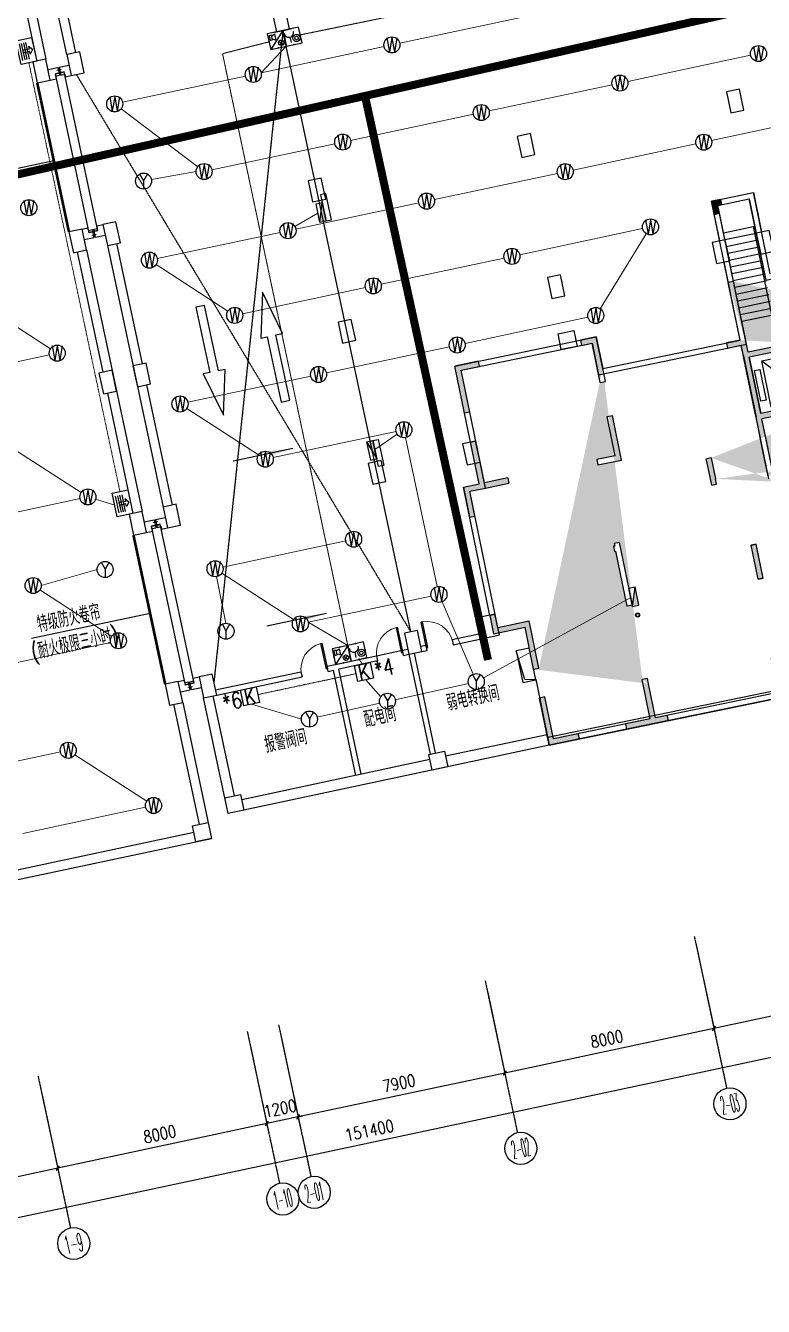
# Model space of a CAD drawing. Extents: x -781653 to 929899, y -292639 to -18670.
# Drawn here: x -267441 to -239840, y -215232 to -167324 of the extents above; entities that cross this region are included whole.
import ezdxf
from ezdxf.enums import TextEntityAlignment as Align

# ---------------------------------------------------------------- set-up
doc = ezdxf.new("R2010")
doc.units = 0
doc.header["$LTSCALE"] = 10
doc.header["$MEASUREMENT"] = 0
for name, pattern in [('ACAD_ISO11W100', [33.5, 12, -3, 12, -3, 0.5, -3]), ('BORDER', [1.75, 0.5, -0.25, 0.5, -0.25, 0, -0.25]), ('CENTER', [2, 1.25, -0.25, 0.25, -0.25]), ('DASH', [0.35, 0.25, -0.1]), ('DASHDOT', [1, 0.5, -0.25, 0, -0.25]), ('DASHED', [0.75, 0.5, -0.25])]:
    doc.linetypes.add(name, pattern=pattern)
doc.layers.get('0').update_dxf_attribs({"linetype": 'CONTINUOUS'})
doc.layers.get('Defpoints').update_dxf_attribs({"linetype": 'CONTINUOUS'})
for name, color, linetype in [('4', 4, 'CONTINUOUS'), ('A-STAIRS', 9, 'CONTINUOUS'), ('AXIS', 3, 'CONTINUOUS'), ('AXIS_TEXT', 7, 'CONTINUOUS'), ('COLU', 1, 'CONTINUOUS'), ('DIM_ELEV', 3, 'CONTINUOUS'), ('DOTE', 8, 'CENTER'), ('DQ-JL', 6, 'CONTINUOUS'), ('HT-TEXT', 7, 'CONTINUOUS'), ('JPS-X', 1, 'BORDER'), ('JPS-XHS', 7, 'CONTINUOUS'), ('PUB_DIM', 3, 'CONTINUOUS'), ('RD-equip', 3, 'CONTINUOUS'), ('road', 7, 'CONTINUOUS'), ('solid', 252, 'CONTINUOUS'), ('STAIR', 9, 'CONTINUOUS'), ('TEXT', 7, 'CONTINUOUS'), ('wall', 8, 'CONTINUOUS'), ('wall-jg', 7, 'CONTINUOUS'), ('WINDOW', 4, 'CONTINUOUS'), ('消防加墙', 2, 'CONTINUOUS'), ('结构墙', 7, 'CONTINUOUS'), ('行车方向', 4, 'CONTINUOUS'), ('行车线', 207, 'CONTINUOUS')]:
    doc.layers.add(name, color=color, linetype=linetype)
doc.layers.add('RD-line', color=2, linetype='CONTINUOUS', lineweight=0)
doc.layers.get('DOTE').off()
doc.styles.add('_TCH_AXIS', font='COMPLEX', dxfattribs={"bigfont": 'GBCBIG'})
doc.styles.add('COMPLEX', font='COMPLEX')
doc.styles.add('DIM_FONT', font='SIMPLEX', dxfattribs={"width": 0.8, "bigfont": 'HZTXT'})
doc.styles.add('FS1', font='txt4', dxfattribs={"width": 0.8, "bigfont": 'fstxt'})
doc.styles.add('FS2', font='tjromans.shx', dxfattribs={"width": 0.8, "bigfont": 'tjhztxt.shx'})
doc.styles.get("Standard").update_dxf_attribs({"font": 'GBENOR', "bigfont": 'GBCBIG'})
doc.dimstyles.new('DIMN300', dxfattribs={"dimscale": 3, "dimtxt": 300, "dimasz": 100, "dimexe": 250, "dimexo": 300, "dimgap": 150, "dimtad": 1, "dimdec": 0, "dimzin": 0, "dimdsep": 46, "dimtxsty": 'DIM_FONT', "dimblk": 'ARCHTICK', "dimcen": 0.09, "dimclrt": 7, "dimazin": 2, "dimtfac": 1, "dimtdec": 0, "dimtix": 1, "dimtmove": 2, "dimatfit": 3, "dimfxl": 0, "dimtolj": 1, "dimtzin": 0, "dimarcsym": 0})

# ---------------------------------------------------------------- blocks, each defined once
blk = doc.blocks.new('DXHS')
at = {"layer": 'JPS-XHS'}
blk.add_hatch(color=256, dxfattribs=at).paths.add_polyline_path([(-350, 240), (-350, 0), (350, 0)])
at = {"layer": 'JPS-XHS', "linetype": 'Continuous'}
for p, q in [((-350, 240), (-350, 0)), ((-350, 240), (350, 240)), ((-350, 0), (350, 0)), ((350, 240), (350, 0))]:
    blk.add_line(p, q, dxfattribs=at)
at = {"layer": 'JPS-XHS'}
blk.add_line((-350, 240), (350, 0), dxfattribs=at)
blk = doc.blocks.new('FF')
at = {"linetype": 'Continuous'}
for radius in [75, 60]:
    blk.add_circle((0, 0), radius, dxfattribs=at)
blk = doc.blocks.new('A$C42CE4AEB')
at = {"layer": '4', "color": 8}
blk.add_lwpolyline([(1200, 2500), (802, 2590), (700, 3700)], dxfattribs=at)
blk.add_lwpolyline([(1200, 2500), (1200, 3700), (700, 3700), (700, 2500)], close=True, dxfattribs=at)
at = {"layer": 'STAIR', "color": 8}
for p, q in [((11450, 17455), (12650, 17455)), ((11450, 17195), (12650, 17195)), ((11450, 16935), (12650, 16935)), ((11450, 16675), (12650, 16675)), ((11450, 16415), (12650, 16415)), ((11450, 16155), (12650, 16155)), ((11450, 15895), (12650, 15895)), ((11450, 15635), (12650, 15635)), ((11450, 15375), (12650, 15375)), ((11450, 15115), (12650, 15115)), ((11450, 14855), (12650, 14855)), ((11450, 14595), (12650, 14595)), ((11450, 14335), (12650, 14335)), ((11450, 14075), (12650, 14075)), ((11884, 12474), (13429, 10706))]:
    blk.add_line(p, q, dxfattribs=at)
blk.add_lwpolyline([(14800, 14025), (12600, 14025), (12600, 17455)], dxfattribs=at)
for points in [[(13429, 12474), (13429, 10706), (11884, 10706), (11884, 12474)], [(11746, 12174), (11746, 11006), (11546, 11006), (11546, 12174)]]:
    blk.add_lwpolyline(points, close=True, dxfattribs=at)
at = {"layer": 'wall', "color": 8}
for p, q in [((11250, 13400), (11250, 18700)), ((11250, 18700), (12850, 18700)), ((12850, 15600), (12850, 18700)), ((11450, 13300), (11450, 18500)), ((11450, 18500), (12650, 18500)), ((12650, 15500), (12650, 18500)), ((11250, 12800), (11250, 13200)), ((11450, 12900), (11450, 13300)), ((11250, 12800), (11250, 10450)), ((13750, 12900), (11450, 12900)), ((11450, 12700), (11450, 10550)), ((13650, 12700), (11450, 12700)), ((13650, 10550), (11450, 10550)), ((11250, 8100), (11250, 10450)), ((11450, 8200), (11450, 10350)), ((13650, 10350), (11450, 10350)), ((10100, 5800), (10300, 5800)), ((10100, 4500), (10100, 5800)), ((10300, 4500), (10300, 5800)), ((10100, 4500), (10300, 4500)), ((5200, 0), (1200, 0)), ((5100, 200), (1400, 200)), ((10300, 0), (5200, 0)), ((10100, 200), (5300, 200))]:
    blk.add_line(p, q, dxfattribs=at)
at = {"layer": 'JPS-X', "color": 8, "rotation": 180}
blk.add_blockref('FF', (5420, 4098), dxfattribs=at)
at = {"layer": 'JPS-XHS', "color": 8, "rotation": 90}
blk.add_blockref('DXHS', (5540, 4798), dxfattribs=at)
blk = doc.blocks.new('DQ')
at = {"layer": 'solid'}
blk.add_hatch(color=256, dxfattribs=at).paths.add_polyline_path([(11500, 18600), (11150, 18600), (11150, 18300), (11150, 18100), (11350, 18100), (11350, 18400), (11500, 18400)])
h = blk.add_hatch(color=256, dxfattribs=at)
h.paths.add_polyline_path([(15950, 15300), (16050, 15300), (16050, 13300), (16050, 13100), (16050, 11900), (16250, 11900), (16250, 13100), (16775, 13100), (16775, 13300), (16250, 13300), (16250, 15500), (15950, 15500)])
h.paths.add_polyline_path([(11150, 10450), (11150, 13100), (10625, 13100), (10625, 13300), (11150, 13300), (11150, 15500), (11350, 15500), (11350, 13300), (11350, 13100), (11350, 12800), (13750, 12800), (13750, 12025), (13550, 12025), (13550, 12600), (11350, 12600), (11350, 10450), (13550, 10450), (13550, 11025), (13750, 11025), (13750, 10250), (13750, 9675), (13550, 9675), (13550, 10250), (11350, 10250), (11350, 9100), (11350, 8100), (13550, 8100), (13550, 8675), (13750, 8675), (13750, 7900), (11350, 7900), (11150, 7900), (11150, 8100), (11150, 9000), (11150, 10350)], flags=17)
h.paths.add_polyline_path([(12550, 15500), (12550, 15300), (14750, 15300), (14750, 15500)], flags=17)
h.paths.add_polyline_path([(16050, 10600), (16050, 10400), (16050, 9100), (16050, 8000), (16050, 7900), (16250, 7900), (16250, 8100), (16250, 9000), (16250, 10500), (16250, 10600)], flags=17)
h.paths.add_polyline_path([(9000, 9200), (9000, 9100), (9000, 8200), (9200, 8200), (9200, 8400), (9200, 9200)])
h.paths.add_polyline_path([(18400, 9200), (18200, 9200), (18200, 8400), (18200, 8200), (18400, 8200), (18400, 9100)])
edge = h.paths.add_edge_path()
edge.add_line((16050, 13100), (16050, 13100))
edge.add_line((13750, 10250), (13750, 10450))
edge.add_line((13750, 10250), (13750, 10250))
edge.add_line((16050, 10400), (16050, 10400))
edge.add_line((9200, 9200), (9200, 9200))
edge.add_line((11350, 7900), (11350, 7900))
edge.add_line((11150, 7900), (11150, 7900))
edge.add_line((16250, 7900), (16250, 7900))
edge.add_line((9200, 8400), (9200, 8400))
edge.add_line((11150, 7900), (11150, 7900))
edge.add_line((11150, 8100), (11150, 8100))
edge.add_line((18200, 9200), (18200, 9200))
edge.add_line((18200, 8400), (18200, 8400))
edge.add_line((16250, 7900), (16250, 7900))
edge.add_line((18200, 9200), (18200, 9200))
edge.add_line((13750, 12600), (13750, 12600))
edge.add_line((11150, 13300), (11150, 15500))
edge.add_line((11350, 13100), (11350, 15500))
edge.add_line((16250, 13300), (16250, 15500))
edge.add_line((12550, 15500), (12550, 15300))
edge.add_line((16250, 15500), (16050, 15500))
h = blk.add_hatch(color=256, dxfattribs=at)
h.paths.add_polyline_path([(1100, 2800), (1300, 2800), (1300, 4600), (100, 4600), (100, 5100), (-100, 5100), (-100, 4400), (1100, 4400)])
h.paths.add_polyline_path([(5700, 11500), (5900, 11500), (5900, 9800), (5000, 9800), (5000, 10000), (5700, 10000)], flags=17)
h.paths.add_polyline_path([(500, 12700), (500, 14500), (1400, 14500), (1400, 14300), (700, 14300), (700, 12700)])
h.paths.add_polyline_path([(500, 11600), (700, 11600), (700, 10000), (1600, 10000), (1600, 9800), (700, 9800), (100, 9800), (100, 8850), (-100, 8850), (-100, 10000), (500, 10000)])
h.paths.add_polyline_path([(5000, 4400), (5000, 6500), (4950, 6500), (4950, 6700), (5000, 6700), (5000, 6800), (5200, 6800), (5200, 4400)], flags=17)
h.paths.add_polyline_path([(1300, 1700), (1100, 1700), (1100, -100), (2250, -100), (2250, 100), (1300, 100)])
h.paths.add_polyline_path([(5900, 12800), (5900, 13300), (5900, 14500), (5300, 14500), (5300, 14300), (5700, 14300), (5700, 12800)])
h.paths.add_polyline_path([(5200, 1600), (5000, 1600), (5000, 100), (4050, 100), (4050, -100), (5100, -100), (5650, -100), (5650, 100), (5200, 100), (5200, 1400)])
edge = h.paths.add_edge_path()
edge.add_line((1100, 2800), (1300, 2800))
edge.add_line((5900, 13300), (5900, 13300))
edge.add_line((5000, 1500), (5000, 1600))
edge.add_line((5200, 1400), (5200, 1400))
h = blk.add_hatch(color=256, dxfattribs=at)
h.paths.add_polyline_path([(14600, 5700), (14600, 5500), (13800, 5500), (13800, 4400), (13600, 4400), (13600, 5500), (12600, 5500), (12600, 5700), (13700, 5700)])
h.paths.add_polyline_path([(17200, 4400), (17200, 5200), (17200, 5700), (17400, 5700), (17400, 4400)])
h.paths.add_polyline_path([(10200, 4400), (10200, 5500), (10200, 5700), (10000, 5700), (10000, 4400)])
at = {"layer": 'wall-jg'}
for p, q in [((11150, 13300), (11150, 15500)), ((11350, 15500), (11150, 15500)), ((11150, 13300), (11150, 15500)), ((11350, 13100), (11350, 15500)), ((11350, 13300), (11350, 15500)), ((1400, 14500), (500, 14500)), ((500, 12700), (500, 14500)), ((1400, 14300), (1400, 14500)), ((5900, 14500), (5300, 14500)), ((5300, 14500), (5300, 14300)), ((5900, 13300), (5900, 14500)), ((700, 14300), (1400, 14300)), ((700, 12700), (700, 14300)), ((5300, 14300), (5700, 14300)), ((5700, 12800), (5700, 14300)), ((5900, 12800), (5900, 13300)), ((5900, 13300), (5900, 13300)), ((11150, 13300), (10625, 13300)), ((10625, 13300), (10625, 13100)), ((10625, 13100), (11150, 13100)), ((11150, 10450), (11150, 13100)), ((11350, 13100), (11350, 13300)), ((11350, 12800), (11350, 13100)), ((11350, 13100), (11350, 13100)), ((700, 12700), (500, 12700)), ((5700, 12800), (5900, 12800)), ((13750, 12800), (11350, 12800)), ((13550, 12600), (11350, 12600)), ((11350, 10450), (11350, 12600)), ((500, 10000), (500, 11600)), ((500, 11600), (700, 11600)), ((700, 10000), (700, 11600)), ((5700, 10000), (5700, 11500)), ((5700, 11500), (5900, 11500)), ((5900, 9800), (5900, 11500)), ((11150, 10350), (11150, 10450)), ((11150, 9000), (11150, 10350)), ((13550, 10450), (11350, 10450)), ((11350, 9100), (11350, 10250)), ((13550, 10250), (11350, 10250)), ((-100, 10000), (-100, 8850)), ((-100, 10000), (500, 10000)), ((100, 8850), (100, 9800)), ((100, 9800), (700, 9800)), ((1600, 10000), (700, 10000)), ((700, 9800), (1600, 9800)), ((1600, 10000), (1600, 9800)), ((5700, 10000), (5000, 10000)), ((5000, 10000), (5000, 9800)), ((5000, 9800), (5900, 9800)), ((9200, 9200), (9000, 9200)), ((9000, 9200), (9000, 9100)), ((9200, 9200), (9200, 8400)), ((9200, 9200), (9200, 9200)), ((-100, 8850), (100, 8850)), ((9000, 9100), (9000, 8200)), ((11150, 8100), (11150, 9000)), ((9000, 8200), (9200, 8200)), ((9200, 8200), (9200, 8400)), ((9200, 8400), (9200, 8400)), ((5200, 6800), (5000, 6800)), ((5000, 6800), (5000, 6700)), ((5200, 4400), (5200, 6800)), ((5000, 6700), (4950, 6700)), ((4950, 6700), (4950, 6500)), ((4950, 6500), (5000, 6500)), ((5000, 4400), (5000, 6500)), ((10000, 4400), (10000, 5700)), ((10200, 5700), (10000, 5700)), ((10200, 5500), (10200, 5700)), ((10200, 4400), (10200, 5500)), ((100, 5100), (-100, 5100)), ((-100, 5100), (-100, 4400)), ((100, 4600), (100, 5100)), ((-100, 4400), (1100, 4400)), ((100, 4600), (1300, 4600)), ((1100, 2800), (1100, 4400)), ((1300, 2800), (1300, 4600)), ((5200, 4400), (5000, 4400)), ((10200, 4400), (10000, 4400)), ((1100, 2800), (1300, 2800)), ((1100, 2800), (1300, 2800)), ((1100, -100), (1100, 1700)), ((1300, 1700), (1100, 1700)), ((1300, 100), (1300, 1700)), ((5000, 100), (5000, 1600)), ((5200, 1600), (5000, 1600)), ((5000, 1500), (5000, 1600)), ((5200, 1400), (5200, 1600)), ((5200, 100), (5200, 1400)), ((5200, 1400), (5200, 1400)), ((2250, 100), (1300, 100)), ((2250, -100), (2250, 100)), ((5000, 100), (4050, 100)), ((4050, 100), (4050, -100)), ((5650, 100), (5200, 100)), ((5650, -100), (5650, 100)), ((1100, -100), (2250, -100)), ((4050, -100), (5100, -100)), ((5100, -100), (5650, -100))]:
    blk.add_line(p, q, dxfattribs=at)
blk.add_lwpolyline([(11150, 18300), (11150, 18300), (11150, 18100), (11350, 18100), (11350, 18400), (11500, 18400), (11500, 18600), (11150, 18600), (11150, 18300)], dxfattribs=at)
blk = doc.blocks.new('_ARROW')
blk.add_solid([(0, 0), (-1, 0.1), (-1, -0.1)])
blk = doc.blocks.new('$DorLib2D$00000001')
for p, q in [((0.45, 0.975), (0.5, 0.975)), ((0.45, 0), (0.45, 0.975)), ((0.5, 0), (0.5, 0.975)), ((0.5, 0), (0.45, 0))]:
    blk.add_line(p, q)
at = {"lineweight": 13}
blk.add_arc((0.475, 0), 0.975, 91.4693, 180, dxfattribs=at)
blk = doc.blocks.new('A$C1C157CE4')
at = {"layer": '行车线', "linetype": 'DASH', "ltscale": 3000}
for points in [[(4167, 2967), (1667, 2967), (1667, 3217), (0, 2800), (1667, 2383), (1667, 2633), (4167, 2633)], [(2531, 833), (2531, 583), (31, 583), (31, 250), (2531, 250), (2531, 0), (4198, 417)]]:
    blk.add_lwpolyline(points, close=True, dxfattribs=at)
blk = doc.blocks.new('A$C7EC620A8')
at = {"layer": 'COLU'}
for points in [[(91236, 52373), (91725, 52477), (91558, 53260), (91069, 53156), (91236, 52373)], [(82286, 50469), (82775, 50573), (82609, 51356), (82120, 51251), (82286, 50469)], [(83558, 50740), (84047, 50844), (83880, 51626), (83391, 51522), (83558, 50740)], [(108238, 49346), (108727, 49450), (108561, 50232), (108072, 50128), (108238, 49346)], [(100413, 47681), (100903, 47785), (100736, 48567), (100247, 48463), (100413, 47681)], [(92589, 46016), (93078, 46120), (92911, 46902), (92422, 46798), (92589, 46016)], [(84911, 44382), (85400, 44486), (85233, 45268), (84744, 45164), (84911, 44382)], [(83639, 44111), (84128, 44215), (83962, 44998), (83473, 44894), (83639, 44111)], [(107702, 43711), (108192, 43815), (108025, 44597), (107536, 44493), (107702, 43711)], [(109352, 44062), (109841, 44166), (109674, 44948), (109185, 44844), (109352, 44062)], [(101537, 42399), (102026, 42503), (101860, 43286), (101371, 43181), (101537, 42399)], [(93713, 40734), (94202, 40838), (94035, 41621), (93546, 41516), (93713, 40734)], [(101772, 41077), (102359, 41198), (102480, 40610), (101893, 40489)], [(86034, 39100), (86523, 39204), (86357, 39987), (85868, 39883), (86034, 39100)], [(84763, 38830), (85252, 38934), (85085, 39716), (84596, 39612), (84763, 38830)], [(98366, 36179), (98855, 36283), (98688, 37066), (98199, 36962), (98366, 36179)], [(94836, 35452), (95325, 35556), (95159, 36339), (94670, 36235), (94836, 35452)], [(87158, 33818), (87647, 33922), (87481, 34705), (86992, 34601), (87158, 33818)], [(85887, 33548), (86376, 33652), (86209, 34434), (85720, 34330), (85887, 33548)], [(99087, 29711), (99576, 29815), (99410, 30598), (98921, 30494), (99087, 29711)], [(96189, 29095), (96678, 29199), (96512, 29981), (96023, 29877), (96189, 29095)], [(88511, 27461), (89000, 27565), (88834, 28347), (88345, 28243), (88511, 27461)], [(87240, 27190), (87729, 27294), (87562, 28077), (87073, 27973), (87240, 27190)], [(96935, 25348), (97522, 25473), (97647, 24886), (97060, 24761)], [(89306, 23725), (89893, 23850), (90018, 23263), (89431, 23138)], [(88099, 22670), (88686, 22795), (88811, 22208), (88224, 22083)]]:
    blk.add_lwpolyline(points, close=True, dxfattribs=at)
at = {"layer": '结构墙', "linetype": 'ByBlock'}
for p, q in [((77926, 73363), (82609, 51356)), ((83734, 51595), (82776, 56094)), ((81309, 55782), (82266, 51283)), ((83391, 51522), (82434, 56021)), ((83786, 44143), (84743, 39643)), ((84128, 44215), (86209, 34434)), ((84911, 44382), (86992, 34601)), ((85253, 44455), (86210, 39955)), ((84910, 38861), (85867, 34362)), ((86377, 39173), (87334, 34674)), ((89431, 23138), (88511, 27461)), ((88853, 27534), (89648, 23798)), ((87386, 27221), (88344, 22722)), ((87729, 27294), (88811, 22208)), ((101360, 26085), (97564, 25278)), ((101443, 25694), (89431, 23138)), ((96977, 25153), (89935, 23654)), ((60250, 16131), (88811, 22208)), ((88151, 22426), (81011, 20906))]:
    blk.add_line(p, q, dxfattribs=at)
at = {"layer": '结构墙'}
for p, q in [((82692, 50964), (83059, 51042)), ((83059, 51042), (83121, 50749)), ((83108, 51053), (83474, 51131)), ((83108, 51053), (83170, 50759)), ((83170, 50759), (83317, 50791)), ((83317, 50791), (83338, 50693)), ((82775, 50573), (82995, 50620)), ((82975, 50718), (83121, 50749)), ((82975, 50718), (82995, 50620)), ((83338, 50693), (83558, 50740)), ((83962, 44998), (84182, 45045)), ((84202, 44947), (84182, 45045)), ((84524, 45118), (84744, 45164)), ((84545, 45020), (84524, 45118)), ((84045, 44607), (84412, 44685)), ((84202, 44947), (84349, 44978)), ((84412, 44685), (84349, 44978)), ((84398, 44989), (84545, 45020)), ((84461, 44695), (84398, 44989)), ((84461, 44695), (84827, 44773)), ((86293, 34043), (86659, 34121)), ((86659, 34121), (86722, 33828)), ((86708, 34132), (87075, 34210)), ((86708, 34132), (86771, 33838)), ((86376, 33652), (86596, 33699)), ((86575, 33797), (86722, 33828)), ((86575, 33797), (86596, 33699)), ((86771, 33838), (86917, 33869)), ((86917, 33869), (86938, 33772)), ((86938, 33772), (87158, 33818)), ((87562, 28077), (87782, 28124)), ((87803, 28026), (87782, 28124)), ((87803, 28026), (87950, 28057)), ((88012, 27764), (87950, 28057)), ((87999, 28067), (88145, 28099)), ((88061, 27774), (87999, 28067)), ((88061, 27774), (88428, 27852)), ((88125, 28196), (88345, 28243)), ((88145, 28099), (88125, 28196)), ((100935, 28162), (101443, 25694)), ((87645, 27685), (88012, 27764))]:
    blk.add_line(p, q, dxfattribs=at)
at = {"layer": '结构墙', "linetype": 'ByBlock'}
for points in [[(101383, 25988), (110002, 27764), (109759, 28939), (117203, 30473), (117445, 29297), (126064, 31073)], [(101443, 25694), (110356, 27530), (110114, 28706), (116970, 30118), (117212, 28943), (126125, 30779)], [(102569, 25926), (110356, 27530), (110114, 28706), (116970, 30118), (117212, 28943), (124998, 30547)]]:
    blk.add_lwpolyline(points, dxfattribs=at)
blk = doc.blocks.new('_AXISO')
blk.add_circle((0, 0), 0.5)
at = {"layer": 'AXIS_TEXT', "style": 'COMPLEX', "width": 1.041667}
blk.add_attdef('A', text='', height=0.56, dxfattribs=at).set_placement((-0.25, -0.28), (0.25, -0.28), align=Align.FIT)
blk = doc.blocks.new('_ArchTick')
at = {"color": 0, "linetype": 'ByBlock', "const_width": 0.4}
blk.add_lwpolyline([(-0.5, -0.5), (0.5, 0.5)], dxfattribs=at)
blk = doc.blocks.new('*D217')
at = {"layer": 'Defpoints', "color": 0}
for p in [(114733, 27074), (106908, 25409), (107642, 21962)]:
    blk.add_point(p, dxfattribs=at)
at = {"layer": 'PUB_DIM', "color": 0, "lineweight": -2}
for p, q in [((114827, 26634), (115545, 23260)), ((107002, 24969), (107720, 21595)), ((115467, 23627), (107642, 21962))]:
    blk.add_line(p, q, dxfattribs=at)
at = {"layer": 'PUB_DIM', "color": 0, "lineweight": -2, "xscale": 150, "yscale": 150, "zscale": 150}
for p, rotation in [((115467, 23627), 12.01260007440828), ((107642, 21962), 192.0126000744082)]:
    blk.add_blockref('_ArchTick', p, dxfattribs=dict(at, rotation=rotation))
at = {"layer": 'PUB_DIM', "color": 7, "insert": (111461, 23235), "char_height": 450, "attachment_point": 5, "rotation": 12.0126, "style": 'DIM_FONT'}
blk.add_mtext('\\A1;8000', dxfattribs=at)
blk = doc.blocks.new('*D218')
at = {"layer": 'Defpoints', "color": 0}
for p in [(106908, 25409), (99084, 23744), (99817, 20297)]:
    blk.add_point(p, dxfattribs=at)
at = {"layer": 'PUB_DIM', "color": 0, "lineweight": -2}
for p, q in [((107002, 24969), (107720, 21595)), ((99177, 23304), (99895, 19930)), ((107642, 21962), (99817, 20297))]:
    blk.add_line(p, q, dxfattribs=at)
at = {"layer": 'PUB_DIM', "color": 0, "lineweight": -2, "xscale": 150, "yscale": 150, "zscale": 150}
for p, rotation in [((107642, 21962), 12.01260007440828), ((99817, 20297), 192.0126000744082)]:
    blk.add_blockref('_ArchTick', p, dxfattribs=dict(at, rotation=rotation))
at = {"layer": 'PUB_DIM', "color": 7, "insert": (103636, 21570), "char_height": 450, "attachment_point": 5, "rotation": 12.0126, "style": 'DIM_FONT'}
blk.add_mtext('\\A1;8000', dxfattribs=at)
blk = doc.blocks.new('*D219')
at = {"layer": 'Defpoints', "color": 0}
for p in [(99084, 23744), (91357, 22100), (92090, 18653)]:
    blk.add_point(p, dxfattribs=at)
at = {"layer": 'PUB_DIM', "color": 0, "lineweight": -2}
for p, q in [((99177, 23304), (99895, 19930)), ((91450, 21659), (92168, 18286)), ((99817, 20297), (92090, 18653))]:
    blk.add_line(p, q, dxfattribs=at)
at = {"layer": 'PUB_DIM', "color": 0, "lineweight": -2, "xscale": 150, "yscale": 150, "zscale": 150}
for p, rotation in [((99817, 20297), 12.01260007440828), ((92090, 18653), 192.0126000744082)]:
    blk.add_blockref('_ArchTick', p, dxfattribs=dict(at, rotation=rotation))
at = {"layer": 'PUB_DIM', "color": 7, "insert": (95860, 19915), "char_height": 450, "attachment_point": 5, "rotation": 12.0126, "style": 'DIM_FONT'}
blk.add_mtext('\\A1;7900', dxfattribs=at)
blk = doc.blocks.new('*D220')
at = {"layer": 'Defpoints', "color": 0}
for p in [(91357, 22100), (90183, 21850), (90916, 18403)]:
    blk.add_point(p, dxfattribs=at)
at = {"layer": 'PUB_DIM', "color": 0, "lineweight": -2}
for p, q in [((91450, 21659), (92168, 18286)), ((90277, 21410), (90994, 18036)), ((92090, 18653), (92237, 18684)), ((90916, 18403), (90770, 18372)), ((92090, 18653), (90916, 18403))]:
    blk.add_line(p, q, dxfattribs=at)
at = {"layer": 'PUB_DIM', "color": 0, "lineweight": -2, "xscale": 150, "yscale": 150, "zscale": 150}
for p, rotation in [((92090, 18653), 192.0126000744082), ((90916, 18403), 12.01260007440825)]:
    blk.add_blockref('_ArchTick', p, dxfattribs=dict(at, rotation=rotation))
at = {"layer": 'PUB_DIM', "color": 7, "insert": (91410, 18968), "char_height": 450, "attachment_point": 5, "rotation": 12.0126, "style": 'DIM_FONT'}
blk.add_mtext('\\A1;1200', dxfattribs=at)
blk = doc.blocks.new('*D221')
at = {"layer": 'Defpoints', "color": 0}
for p in [(90183, 21850), (82358, 20185), (83092, 16738)]:
    blk.add_point(p, dxfattribs=at)
at = {"layer": 'PUB_DIM', "color": 0, "lineweight": -2}
for p, q in [((90277, 21410), (90994, 18036)), ((82452, 19745), (83170, 16371)), ((90916, 18403), (83092, 16738))]:
    blk.add_line(p, q, dxfattribs=at)
at = {"layer": 'PUB_DIM', "color": 0, "lineweight": -2, "xscale": 150, "yscale": 150, "zscale": 150}
for p, rotation in [((90916, 18403), 12.01260007440828), ((83092, 16738), 192.0126000744082)]:
    blk.add_blockref('_ArchTick', p, dxfattribs=dict(at, rotation=rotation))
at = {"layer": 'PUB_DIM', "color": 7, "insert": (86910, 18011), "char_height": 450, "attachment_point": 5, "rotation": 12.0126, "style": 'DIM_FONT'}
blk.add_mtext('\\A1;8000', dxfattribs=at)
blk = doc.blocks.new('*D222')
at = {"layer": 'Defpoints', "color": 0}
for p in [(82358, 20185), (74533, 18520), (75267, 15073)]:
    blk.add_point(p, dxfattribs=at)
at = {"layer": 'PUB_DIM', "color": 0, "lineweight": -2}
for p, q in [((82452, 19745), (83170, 16371)), ((74627, 18080), (75345, 14706)), ((83092, 16738), (75267, 15073))]:
    blk.add_line(p, q, dxfattribs=at)
at = {"layer": 'PUB_DIM', "color": 0, "lineweight": -2, "xscale": 150, "yscale": 150, "zscale": 150}
for p, rotation in [((83092, 16738), 12.01260007440828), ((75267, 15073), 192.0126000744082)]:
    blk.add_blockref('_ArchTick', p, dxfattribs=dict(at, rotation=rotation))
at = {"layer": 'PUB_DIM', "color": 7, "insert": (79085, 16346), "char_height": 450, "attachment_point": 5, "rotation": 12.0126, "style": 'DIM_FONT'}
blk.add_mtext('\\A1;8000', dxfattribs=at)
blk = doc.blocks.new('*D230')
at = {"layer": 'Defpoints', "color": 0}
for p in [(167844, 38375), (168889, 33466), (19760, 6865)]:
    blk.add_point(p, dxfattribs=at)
at = {"layer": 'PUB_DIM', "color": 0, "lineweight": -2}
for p, q in [((167938, 37935), (168967, 33099)), ((20804, 1955), (168889, 33466)), ((19853, 6424), (20882, 1589))]:
    blk.add_line(p, q, dxfattribs=at)
at = {"layer": 'PUB_DIM', "color": 0, "lineweight": -2, "xscale": 150, "yscale": 150, "zscale": 150}
for p, rotation in [((168889, 33466), 12.01260007422204), ((20804, 1955), 192.0126000742221)]:
    blk.add_blockref('_ArchTick', p, dxfattribs=dict(at, rotation=rotation))
at = {"layer": 'PUB_DIM', "color": 7, "insert": (94753, 18151), "char_height": 450, "attachment_point": 5, "rotation": 12.0126, "style": 'DIM_FONT'}
blk.add_mtext('\\A1;151400', dxfattribs=at)
blk = doc.blocks.new('yy')
at = {"layer": 'RD-equip'}
blk.add_circle((0, 0), 200, dxfattribs=at)
at = {"layer": 'RD-equip', "color": 4, "style": 'FS1', "width": 0.8}
blk.add_attdef('Y', text='', height=360, dxfattribs=at).set_placement((0, 0), align=Align.MIDDLE)
blk = doc.blocks.new('$equip$00001630')
for p, q in [((-0.5, 0), (-0.5, -1)), ((0.5, 0), (-0.5, 0)), ((0.5, -1), (0.5, 0)), ((-0.169, -0.5), (-0.169, -0.85)), ((-0.5, -1), (0.5, -1))]:
    blk.add_line(p, q)
for radius in [0.226, 0.113]:
    blk.add_circle((0.227, -0.64), radius)
blk.add_arc((-0.169, -0.2), 0.3, 180, 0)
for p in [(0, 0), (-0.5, -0.5), (0.5, -0.5), (0, -1)]:
    blk.add_point(p)
at = {"flags": 9}
blk.add_attdef('A', (0, 0), '', height=0.00002, dxfattribs=at)
blk.add_attdef('B', text='', height=0.4, dxfattribs=at).set_placement((0.884, -0.7), align=Align.MIDDLE_CENTER)
blk = doc.blocks.new('$equip$00001636')
for p, q in [((0.5, 0), (-0.5, 0)), ((0.5, 0), (-0.5, -1)), ((-0.5, 0), (-0.5, -1)), ((0.5, -1), (0.5, 0)), ((-0.417, -0.135, 0), (-0.417, -0.435, 0)), ((-0.269, -0.135, 0), (-0.417, -0.135, 0)), ((-0.417, -0.435, 0), (-0.269, -0.435, 0)), ((-0.269, -0.185, 0), (-0.069, -0.085, 0)), ((-0.269, -0.435, 0), (-0.269, -0.135, 0)), ((-0.069, -0.485, 0), (-0.269, -0.385, 0)), ((-0.069, -0.085, 0), (-0.069, -0.485, 0)), ((0.105, -0.602), (0.344, -0.841)), ((0.105, -0.841), (0.344, -0.602)), ((-0.5, -1), (0.5, -1))]:
    blk.add_line(p, q)
blk.add_circle((0.225, -0.722), 0.169)
for p in [(0, 0), (-0.5, -0.5), (0.5, -0.5), (0, -1)]:
    blk.add_point(p)
at = {"flags": 9}
blk.add_attdef('A', (0, 0), '', height=0.00002, dxfattribs=at)
blk.add_attdef('B', text='', height=0.4, dxfattribs=at).set_placement((0.884, -0.7), align=Align.MIDDLE_CENTER)
blk = doc.blocks.new('sdfgsdgsdgdsg')
at = {"layer": 'RD-equip', "xscale": 600, "yscale": 600, "zscale": 600, "rotation": 359.9999999999889}
for name, p in [('$equip$00001636', (-300, 600)), ('$equip$00001630', (300, 600))]:
    blk.add_blockref(name, p, dxfattribs=at)
blk = doc.blocks.new('FHJL')
at = {"layer": 'RD-equip', "color": 4}
for p, q in [((-212, 331), (210, 331)), ((-212, 274), (210, 274)), ((-212, 221), (210, 221)), ((-212, 168), (210, 168)), ((-97, 120), (-31, 120)), ((0, 43), (-97, 120)), ((-31, 120), (-31, 293)), ((0, 43), (97, 120)), ((31, 120), (31, 293)), ((97, 120), (31, 120))]:
    blk.add_line(p, q, dxfattribs=at)
at = {"layer": 'RD-equip'}
blk.add_lwpolyline([(300, 400), (300, 0), (-300, 0), (-300, 400)], close=True, dxfattribs=at)
blk = doc.blocks.new('A$C447C5B7F')
at = {"layer": 'AXIS', "linetype": 'ByBlock'}
for p, q in [((106908.5, 25408.7), (108116.6, 19731)), ((99083.7, 23743.7), (100291.8, 18065.9)), ((91356.7, 22099.5), (92564.8, 16421.7)), ((90183, 21849.8), (91391.1, 16172)), ((82358.1, 20184.8), (83566.3, 14507))]:
    blk.add_line(p, q, dxfattribs=at)
ref = blk.add_blockref('_AXISO', (108241.5, 19144.1), dxfattribs=dict(at, xscale=1200, yscale=1200, zscale=1200))
ref.add_attrib('A', '2-03', dxfattribs={"layer": 'AXIS_TEXT', "linetype": 'ByBlock', "height": 678.82, "rotation": 12.0126, "style": '_TCH_AXIS', "width": 0.2625}).set_placement((107980.2, 18741.5), (108644.1, 18882.8), align=Align.FIT)
ref = blk.add_blockref('_AXISO', (100416.7, 17479.1), dxfattribs=dict(at, xscale=1200, yscale=1200, zscale=1200))
ref.add_attrib('A', '2-02', dxfattribs={"layer": 'AXIS_TEXT', "linetype": 'ByBlock', "height": 678.82, "rotation": 12.0126, "style": '_TCH_AXIS', "width": 0.2625}).set_placement((100155.4, 17076.5), (100819.3, 17217.7), align=Align.FIT)
ref = blk.add_blockref('_AXISO', (92689.7, 15834.9), dxfattribs=dict(at, xscale=1200, yscale=1200, zscale=1200))
ref.add_attrib('A', '2-01', dxfattribs={"layer": 'AXIS_TEXT', "linetype": 'ByBlock', "height": 678.82, "rotation": 12.0126, "style": '_TCH_AXIS', "width": 0.28}).set_placement((92428.4, 15432.3), (93092.3, 15573.5), align=Align.FIT)
ref = blk.add_blockref('_AXISO', (91516, 15585.1), dxfattribs=dict(at, xscale=1200, yscale=1200, zscale=1200))
ref.add_attrib('A', '1-10', dxfattribs={"layer": 'AXIS_TEXT', "linetype": 'ByBlock', "height": 678.82, "rotation": 12.0126, "style": '_TCH_AXIS', "width": 0.3}).set_placement((91254.6, 15182.5), (91918.6, 15323.8), align=Align.FIT)
ref = blk.add_blockref('_AXISO', (83691.2, 13920.1), dxfattribs=dict(at, xscale=1200, yscale=1200, zscale=1200))
ref.add_attrib('A', '1-9', dxfattribs={"layer": 'AXIS_TEXT', "linetype": 'ByBlock', "height": 678.82, "rotation": 12.0126, "style": '_TCH_AXIS', "width": 0.381818}).set_placement((83429.8, 13517.5), (84093.8, 13658.8), align=Align.FIT)
at = {"layer": 'PUB_DIM'}
dim = blk.add_aligned_dim(p1=(19759.6, 6864.6), p2=(167844.2, 38375), distance=-5019.3, dimstyle='DIMN300', override={"dimscale": 1.5}, dxfattribs=at)
dim.commit()
dim.dimension.update_dxf_attribs({"geometry": '*D230', "text_midpoint": (94752.9, 18150.6)})
for base, p1, p2, picture, middle in [((107641.9, 21962.2), (114733.3, 27073.7), (106908.5, 25408.7), '*D217', (111460.6, 23234.9)), ((99817.1, 20297.2), (106908.5, 25408.7), (99083.7, 23743.7), '*D218', (103635.8, 21569.9)), ((92090, 18653), (99083.7, 23743.7), (91356.7, 22099.5), '*D219', (95859.9, 19915.2)), ((90916.3, 18403.2), (91356.7, 22099.5), (90183, 21849.8), '*D220', (91409.5, 18968.3)), ((83091.5, 16738.2), (90183, 21849.8), (82358.1, 20184.8), '*D221', (86910.3, 18010.9)), ((75266.7, 15073.2), (82358.1, 20184.8), (74533.3, 18519.7), '*D222', (79085.4, 16345.9))]:
    dim = blk.add_linear_dim(base=base, p1=p1, p2=p2, angle=12.0126, dimstyle='DIMN300', override={"dimscale": 1.5}, dxfattribs=at)
    dim.commit()
    dim.dimension.update_dxf_attribs({"geometry": picture, "text_midpoint": middle})

msp = doc.modelspace()

# ---------------------------------------------------------------- linework, layer by layer
at = {"layer": 'A-STAIRS', "linetype": 'DASH', "ltscale": 5}
for p, q in [((-257812.7, -167506.9), (-260397, -191878.5)), ((-253025.8, -190003.3), (-265539.7, -169151.1))]:
    msp.add_line(p, q, dxfattribs=at)
at = {"layer": 'A-STAIRS'}
for p, q in [((-253025.8, -190003.3), (-257812.7, -167506.9)), ((-267006.9, -169463.3), (-265820.6, -175038.5))]:
    msp.add_line(p, q, dxfattribs=at)
at = {"layer": 'DIM_ELEV', "linetype": 'ByBlock'}
for points in [[(-260168.7, -171105.5), (-262398.4, -171579.9)], [(-257448.6, -183143.1), (-259678.3, -183617.6)], [(-256188.2, -189315.3), (-258417.9, -189789.8)]]:
    msp.add_lwpolyline(points, dxfattribs=at)
at = {"layer": 'HT-TEXT'}
for p, q in [((-270822.5, -173318.3), (-266387.2, -172375.5)), ((-267221.9, -190239.4), (-262786.6, -189296.7))]:
    msp.add_line(p, q, dxfattribs=at)
at = {"layer": 'RD-equip'}
for points in [[(-255135.3, -191269.9), (-254548.4, -191145), (-254423.6, -191731.9), (-255010.4, -191856.7)], [(-259404.6, -192178.4), (-258817.7, -192053.6), (-258692.8, -192640.4), (-259279.7, -192765.3)]]:
    msp.add_lwpolyline(points, close=True, dxfattribs=at)
at = {"layer": 'RD-line', "color": 1, "linetype": 'ACAD_ISO11W100', "ltscale": 0.05}
for p, q in [((-257162.1, -167670.1), (-233851.5, -162883.2)), ((-258333.7, -167929.6), (-260073.9, -168375)), ((-255389.4, -190506.2), (-260073.9, -168375)), ((-254841.9, -191207.4), (-254966.8, -191027.2))]:
    msp.add_line(p, q, dxfattribs=at)
at = {"layer": 'RD-line'}
for p, q in [((-253444.3, -167985.4), (-248846.1, -167007)), ((-258629.4, -169088.7), (-257687.9, -168093.8)), ((-258629.4, -169088.7), (-254031.1, -168110.3)), ((-240316.6, -168432.5), (-244914.8, -169410.9)), ((-263814.4, -170192), (-259216.2, -169213.6)), ((-245501.7, -169535.8), (-250099.9, -170514.2)), ((-263868.6, -170435.4), (-261002.7, -172602.4)), ((-250686.7, -170639.1), (-255284.9, -171617.5)), ((-241776.3, -171622.5), (-237178.1, -170644)), ((-255871.8, -171742.4), (-260470, -172720.9)), ((-246961.4, -172725.8), (-242363.2, -171747.3)), ((-261063.5, -172783.3), (-262731.8, -173084.7)), ((-252146.4, -173829), (-247548.2, -172850.6)), ((-256503.2, -174333.9), (-257366.5, -174842.5)), ((-257331.5, -174932.3), (-252733.3, -173953.9)), ((-262516.6, -176035.6), (-257918.4, -175057.2)), ((-244357, -174915.4), (-248955.2, -175893.8)), ((-245952.5, -177912.4), (-244221.1, -175108.2)), ((-262558.2, -176261), (-259870.6, -177999.9)), ((-249542, -176018.7), (-254140.3, -176997.1)), ((-254727.1, -177122), (-259325.3, -178100.4)), ((-269196.8, -177673.6), (-266509.3, -179412.5)), ((-251001.8, -179208.6), (-246403.5, -178230.2)), ((-271147.8, -180622.5), (-266550.7, -179638.3)), ((-256186.8, -180311.9), (-251588.6, -179333.5)), ((-261371.9, -181415.2), (-256773.7, -180436.8)), ((-261413.5, -181640.6), (-258725.9, -183379.4)), ((-258180.6, -183480), (-253582.4, -182501.5)), ((-254374.5, -183184.7), (-253536.3, -182608.9)), ((-253226.5, -182732.5), (-252040.2, -188307.7)), ((-268052.1, -183053.2), (-265364.6, -184792.1)), ((-270003.1, -186002.1), (-265406, -185017.8)), ((-264825.5, -185041.8), (-264107.9, -185258.7)), ((-260060.7, -187577.2), (-255462.5, -186598.8)), ((-266859.3, -188269.8), (-264769.2, -187668.3)), ((-259945.1, -189676.1), (-260295.1, -187933.8)), ((-260102.3, -187802.6), (-257414.7, -189541.5)), ((-266907.4, -188432.8), (-264219.9, -190171.6)), ((-252271.2, -188663.6), (-256869.4, -189642)), ((-244802.6, -188711.3), (-250316.6, -191717.1)), ((-250698.2, -191585), (-251859.5, -188876.9)), ((-256869.4, -189642), (-255389.4, -190506.2)), ((-268858.4, -191381.7), (-264261.3, -190397.4)), ((-254156.8, -192432.7), (-254717, -191794.3)), ((-253610.3, -192540.8), (-250872.7, -191926.4)), ((-258986.3, -192702.9), (-257125.3, -193262.4)), ((-256532.6, -193196.7), (-254195.4, -192672.1)), ((-270739.7, -195472.7), (-266141.5, -194494.3)), ((-265596.2, -194594.8), (-262908.7, -196333.7)), ((-267548.4, -197537.5), (-262950.2, -196559.1))]:
    msp.add_line(p, q, dxfattribs=at)
at = {"layer": 'RD-line', "color": 1, "linetype": 'DASHDOT'}
for p, q in [((-267319.7, -168713.4), (-263910.5, -184755.2)), ((-255072.9, -191563.3), (-258755.3, -192347))]:
    msp.add_line(p, q, dxfattribs=at)
at = {"layer": 'RD-line', "linetype": 'DASHED', "const_width": 300}
for points in [[(-311092.1, -182691.2), (-196121.6, -156702.6)], [(-250143, -191052.8), (-254746, -169954.4)]]:
    msp.add_lwpolyline(points, dxfattribs=at)
at = {"layer": 'STAIR'}
for p, q in [((-266004.8, -169055.8, 0), (-266327.5, -169124.5, 0)), ((-266001.6, -169070.5, 0), (-266324.4, -169139.2, 0)), ((-264739.4, -175002.7, 0), (-266004.8, -169055.8, 0)), ((-265062.1, -175071.4, 0), (-266327.5, -169124.5, 0)), ((-264742.5, -174988, 0), (-265065.2, -175056.7, 0)), ((-264739.4, -175002.7, 0), (-265062.1, -175071.4, 0)), ((-262404.2, -185977, 0), (-262726.9, -186045.7, 0)), ((-261461.5, -191992.6, 0), (-262726.9, -186045.7, 0)), ((-262401.1, -185991.7, 0), (-262723.8, -186060.3, 0)), ((-261138.8, -191923.9, 0), (-262404.2, -185977, 0)), ((-261141.9, -191909.2, 0), (-261464.7, -191977.9, 0)), ((-261138.8, -191923.9, 0), (-261461.5, -191992.6, 0))]:
    msp.add_line(p, q, dxfattribs=at)
at = {"layer": 'STAIR', "const_width": 30, "elevation": 0}
for points in [[(-266287.9, -168998.5), (-266092.3, -168956.8)], [(-264974.6, -175170.4), (-264779, -175128.7)], [(-262687.3, -185919.6), (-262491.7, -185878)], [(-261374, -192091.5), (-261178.4, -192049.9)]]:
    msp.add_lwpolyline(points, dxfattribs=at)
at = {"layer": 'wall'}
for p, q in [((-251481.4, -190288.1), (-250247.5, -190025.5)), ((-251439.8, -190483.7), (-250205.9, -190221.1)), ((-256161, -191283.8), (-254319.2, -190891.9)), ((-254277.6, -191087.5), (-255728.2, -191395.9)), ((-253103.9, -190837.8), (-252308.9, -194573.6)), ((-252908.2, -190796.2), (-252113.3, -194532)), ((-255088.1, -195369.5), (-255923.8, -191437.8)), ((-254892.5, -195327.9), (-255728.2, -191395.9))]:
    msp.add_line(p, q, dxfattribs=at)
at = {"layer": 'wall', "linetype": 'ByBlock'}
for p, q in [((-253341.1, -190683.8), (-253145.5, -190642.2)), ((-252656.4, -190538.1), (-252460.8, -190496.5)), ((-252419.2, -190692.1), (-252460.8, -190496.5)), ((-251482.7, -190288.4), (-251441.1, -190484)), ((-254319.2, -190891.9), (-254277.6, -191087.5)), ((-253299.5, -190879.4), (-253341.1, -190683.8)), ((-253299.5, -190879.4), (-253103.9, -190837.8)), ((-252614.8, -190733.7), (-252419.2, -190692.1)), ((-260334.5, -192171.9), (-257139.1, -191492)), ((-257139.2, -191491.3), (-257097.4, -191687.6)), ((-256119.3, -191479.4), (-256161.1, -191283.2)), ((-256119.3, -191479.4), (-255923.8, -191437.8)), ((-260292.9, -192367.5), (-257097.4, -191687.6))]:
    msp.add_line(p, q, dxfattribs=at)
at = {"layer": 'wall'}
for points in [[(-249878.8, -189347), (-250827.2, -184743.7), (-250239.5, -184622.7), (-250824.7, -181782.3), (-251147.6, -180215.2), (-246250.5, -179206.3), (-246008.3, -180381.6), (-240474.5, -179241.5), (-241523.9, -174148.4), (-241544, -174050.5), (-240368.7, -173808.3), (-239743.2, -176844.6), (-236315.2, -176138.3), (-235871.2, -178293), (-234965.2, -178106.4)], [(-241474.5, -175378.9), (-241719.7, -174188.8), (-241780.3, -173895), (-240213.2, -173572.1), (-239909.6, -175045.8)], [(-250074.6, -189387.4), (-251063.4, -184588.2), (-250475.8, -184467.1), (-251020.6, -181822.7), (-251383.8, -180059.7), (-246094.9, -178970), (-245852.8, -180145.3), (-240710.8, -179085.9), (-241313.1, -176162.5)]]:
    msp.add_lwpolyline(points, dxfattribs=at)
at = {"layer": 'WINDOW', "linetype": 'ByBlock'}
msp.add_line((-254319.2, -190891.9), (-253341.1, -190683.8), dxfattribs=at)
at = {"layer": 'WINDOW', "linetype": 'DASH', "ltscale": 2, "const_width": 100}
for points in [[(-267006.9, -169463.3), (-265820.6, -175038.5)], [(-263406.3, -186384.5), (-262220, -191959.7)]]:
    msp.add_lwpolyline(points, dxfattribs=at)
at = {"layer": '消防加墙'}
for points in [[(-256000, -174584.6), (-256208.1, -173606.5), (-256403.7, -173648.2), (-256195.6, -174626.3)], [(-254251.7, -182800.7), (-254043.6, -183778.8), (-254239.2, -183820.4), (-254447.3, -182842.3)]]:
    msp.add_lwpolyline(points, close=True, dxfattribs=at)

# ---------------------------------------------------------------- block references
at = {"layer": 'DIM_ELEV', "linetype": 'ByBlock', "xscale": -800, "yscale": 799.9999999998568, "zscale": 799.9999999999998, "rotation": 192.0126000606179}
for p in [(-260168.7, -171105.5), (-257448.6, -183143.1), (-256188.2, -189315.3)]:
    msp.add_blockref('_ARROW', p, dxfattribs=at)
at = {"layer": 'DOTE'}
msp.add_blockref('A$C447C5B7F', (-349332.1, -226799.4), dxfattribs=at)
at = {"layer": 'DQ-JL', "rotation": 11.6418057385668}
msp.add_blockref('DQ', (-248947.6, -194362.3), dxfattribs=at)
at = {"layer": 'JPS-X', "rotation": 102.0126000740612}
msp.add_blockref('DXHS', (-256268.5, -174283.9), dxfattribs=at)
at = {"layer": 'JPS-X', "xscale": -1, "rotation": 102.0126000740611}
msp.add_blockref('DXHS', (-254374.5, -183184.7), dxfattribs=at)
at = {"layer": 'RD-equip', "xscale": 1.499999999995014, "zscale": 1.5, "rotation": 102.2780153147655}
for p, yscale in [((-267122.3, -168209.9), 1.500000000025466), ((-263521.7, -185131.1), 1.500000000023761)]:
    msp.add_blockref('FHJL', p, dxfattribs=dict(at, yscale=yscale))
at = {"layer": 'RD-equip', "xscale": 1.5, "yscale": 1.5, "zscale": 1.5}
for p, values in [((-253737.7, -168047.8), {'Y': 'W'}), ((-240023.2, -168370), {'Y': 'W'}), ((-258922.8, -169151.2), {'Y': 'W'}), ((-245208.2, -169473.4), {'Y': 'W'}), ((-264107.9, -170254.5), {'Y': 'W'}), ((-250393.3, -170576.7), {'Y': 'W'}), ((-255578.4, -171680), {'Y': 'W'}), ((-242069.7, -171684.8), {'Y': 'W'}), ((-263027.1, -173138), {'Y': 'Y'}), ((-260763.5, -172783.3), {'Y': 'W'}), ((-247254.8, -172788.1), {'Y': 'W'}), ((-267320.6, -174135.8), {'Y': 'W'}), ((-252439.9, -173891.4), {'Y': 'W'}), ((-257625, -174994.8), {'Y': 'W'}), ((-244063.5, -174852.9), {'Y': 'W'}), ((-262810, -176098.1), {'Y': 'W'}), ((-249248.6, -175956.2), {'Y': 'W'}), ((-254433.7, -177059.5), {'Y': 'W'}), ((-259618.8, -178162.9), {'Y': 'W'}), ((-246110.1, -178167.7), {'Y': 'W'}), ((-251295.2, -179271), {'Y': 'W'}), ((-266257.4, -179575.5), {'Y': 'W'}), ((-256480.3, -180374.3), {'Y': 'W'}), ((-261665.3, -181477.6), {'Y': 'W'}), ((-253289, -182439.1), {'Y': 'W'}), ((-258474.1, -183542.4), {'Y': 'W'}), ((-265112.7, -184955), {'Y': 'W'}), ((-255169.1, -186536.4), {'Y': 'W'}), ((-264469.2, -187668.3), {'Y': 'Y'}), ((-260354.1, -187639.7), {'Y': 'W'}), ((-267159.3, -188269.8), {'Y': 'W'}), ((-251977.8, -188601.1), {'Y': 'W'}), ((-259945.1, -189976.1), {'Y': 'Y'}), ((-257162.9, -189704.5), {'Y': 'W'}), ((-263968, -190334.6), {'Y': 'W'}), ((-250580, -191860.7), {'Y': 'Y'}), ((-253905.2, -192596), {'Y': 'Y'}), ((-256825.3, -193262.4), {'Y': 'Y'}), ((-265848.1, -194431.8), {'Y': 'W'}), ((-262656.8, -196496.6), {'Y': 'W'})]:
    msp.add_blockref('yy', p, dxfattribs=at).add_auto_attribs(values)
at = {"layer": 'RD-line'}
for p, rotation in [((-257683, -168092.7), 12.4887201952667), ((-255259.7, -191092), 12.48872019526635)]:
    msp.add_blockref('sdfgsdgsdgdsg', p, dxfattribs=dict(at, rotation=rotation))
at = {"layer": 'road'}
for rotation in [11.64180573855731, 11.64180573861529]:
    msp.add_blockref('A$C42CE4AEB', (-249025.3, -194480.4), dxfattribs=dict(at, rotation=rotation))
at = {"layer": 'WINDOW', "linetype": 'ByBlock', "yscale": 1000, "zscale": -1000}
for p, xscale, rotation in [((-251950.9, -190490.2), -1000, 12.01260007413985), ((-253809.3, -190885.7), 1000, 12.01260007429341), ((-256629.3, -191485.1), 1000, 12.01260007429341)]:
    msp.add_blockref('$DorLib2D$00000001', p, dxfattribs=dict(at, xscale=xscale, rotation=rotation))
at = {"layer": '结构墙'}
msp.add_blockref('A$C7EC620A8', (-349293.1, -219932.3), dxfattribs=at)
at = {"layer": '行车方向', "rotation": 102.0126000742227}
msp.add_blockref('A$C1C157CE4', (-257303.6, -181316), dxfattribs=at)

# ---------------------------------------------------------------- texts
at = {"layer": 'RD-equip', "color": 4, "style": 'FS1', "width": 0.8}
for tag, p in [('*4', (-254030, -191343.5)), ('K', (-254779.4, -191500.9)), ('K', (-259048.7, -192409.4)), ('*6', (-259710.1, -192595.5))]:
    msp.add_attdef(tag, text='K', height=600, rotation=12.0126, dxfattribs=at).set_placement(p, align=Align.MIDDLE)
at = {"layer": 'TEXT', "style": 'FS2', "width": 0.7}
msp.add_text('特级防火卷帘', height=600, rotation=12.16112, dxfattribs=at).set_placement((-265767.3, -189775.1), align=Align.CENTER)
for s, rotation, p in [('(耐火极限三小时)', 12.16112, (-267155, -191065, 0)), ('弱电转换间', 12.17372, (-251621.5, -192966.5)), ('配电间', 12.17372, (-254712.4, -193585)), ('报警阀间', 12.17372, (-258432.2, -194531.4))]:
    msp.add_text(s, height=600, rotation=rotation, dxfattribs=at).set_placement(p)

doc.saveas('drawing.dxf')
